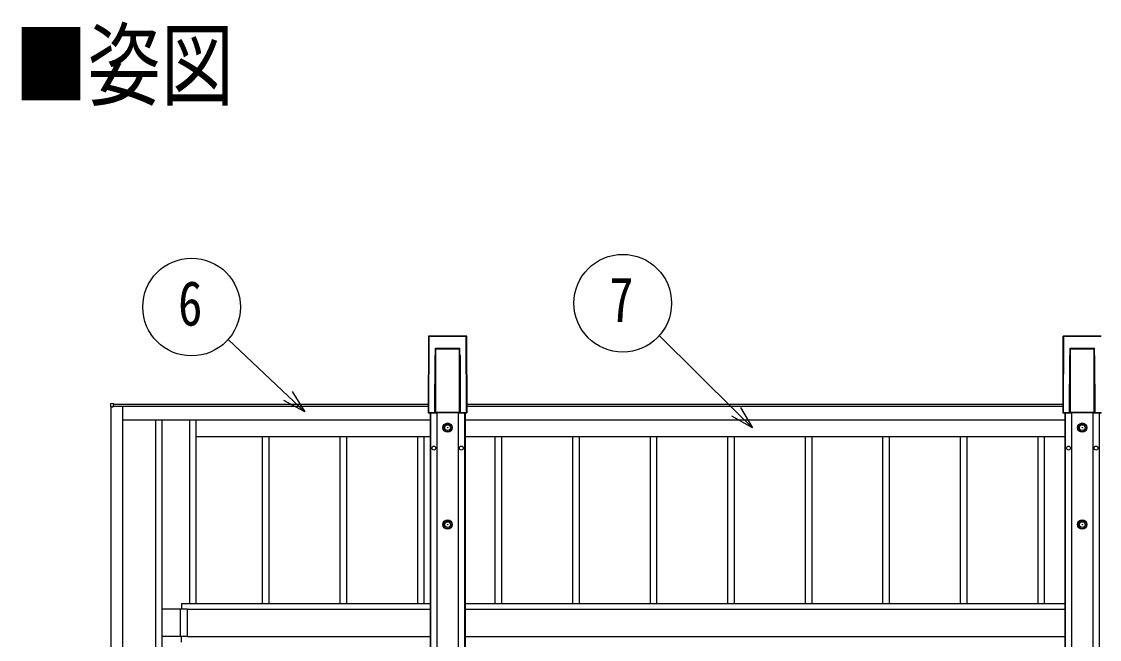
# Model space of a CAD drawing. Units: millimetres, scale not verified. Extents: x -14718 to 14718, y -10397 to 10401.
# Drawn here: x -6224 to -3444, y 1772 to 3365 of the extents above; entities that cross this region are included whole.
import ezdxf
from ezdxf.enums import TextEntityAlignment as Align

# ---------------------------------------------------------------- set-up
doc = ezdxf.new("R2010")
doc.units = ezdxf.units.MM
doc.header["$LTSCALE"] = 50
for name, color, linetype in [('0-2_USER1', 3, 'Continuous'), ('0-6_YKK_A1', 4, 'Continuous'), ('0-7_YKK_D', 6, 'Continuous')]:
    doc.layers.add(name, color=color, linetype=linetype)
doc.styles.add('ＭＳ ゴシック', font='')
doc.styles.get('ＭＳ ゴシック').set_extended_font_data('MS Gothic')

msp = doc.modelspace()

# ---------------------------------------------------------------- linework, layer by layer
at = {"layer": '0-6_YKK_A1'}
for p, q in [((-5174.17, 2553.43), (-5174.8, 2356.29)), ((-5174.32, 2356.77), (-5173.69, 2552.95)), ((-5173.69, 2552.95), (-5174.17, 2553.43)), ((-5174.17, 2553.43), (-5174.17, 2553.43)), ((-5173.19, 2552.93), (-5173.82, 2356.75)), ((-5076.16, 2553.93), (-5173.67, 2553.93)), ((-5173.67, 2553.93), (-5173.19, 2553.45)), ((-5076.16, 2553.93), (-5173.67, 2553.93)), ((-5173.67, 2553.93), (-5173.67, 2553.93)), ((-5173.19, 2553.45), (-5076.64, 2553.45)), ((-5173.19, 2553.45), (-5173.19, 2552.93)), ((-5076.64, 2552.93), (-5173.19, 2552.93)), ((-5076.64, 2553.45), (-5076.16, 2553.93)), ((-5076.64, 2553.45), (-5076.64, 2552.93)), ((-5076.01, 2356.75), (-5076.64, 2552.93)), ((-5076.16, 2553.93), (-5076.16, 2553.93)), ((-5075.66, 2553.43), (-5076.14, 2552.95)), ((-5076.14, 2552.95), (-5075.51, 2356.77)), ((-5075.03, 2356.29), (-5075.66, 2553.43)), ((-5075.03, 2356.29), (-5075.66, 2553.43)), ((-5075.66, 2553.43), (-5075.66, 2553.43)), ((-3537.17, 2553.43), (-3537.8, 2356.29)), ((-3537.32, 2356.77), (-3536.69, 2552.95)), ((-3536.69, 2552.95), (-3537.17, 2553.43)), ((-3537.17, 2553.43), (-3537.17, 2553.43)), ((-3536.19, 2552.93), (-3536.82, 2356.75)), ((-3439.16, 2553.93), (-3536.67, 2553.93)), ((-3536.67, 2553.93), (-3536.19, 2553.45)), ((-3439.16, 2553.93), (-3536.67, 2553.93)), ((-3536.67, 2553.93), (-3536.67, 2553.93)), ((-3536.19, 2553.45), (-3439.64, 2553.45)), ((-3536.19, 2553.45), (-3536.19, 2552.93)), ((-3439.64, 2552.93), (-3536.19, 2552.93)), ((-5157.44, 2356.86), (-5156.97, 2503.64)), ((-5156.47, 2503.61), (-5156.94, 2356.83)), ((-5156.47, 2357.3), (-5156.47, 2503.61)), ((-5093.85, 2520.23), (-5155.98, 2520.23)), ((-5155.98, 2520.23), (-5155.98, 2357.3)), ((-5155.97, 2522.85), (-5093.86, 2522.85)), ((-5093.85, 2357.3), (-5093.85, 2520.23)), ((-5093.36, 2503.61), (-5093.36, 2357.3)), ((-5092.89, 2356.83), (-5093.36, 2503.61)), ((-5092.86, 2503.64), (-5092.39, 2356.86)), ((-3520.44, 2356.86), (-3519.97, 2503.64)), ((-3519.47, 2503.61), (-3519.94, 2356.83)), ((-3519.47, 2357.3), (-3519.47, 2503.61)), ((-3456.85, 2520.23), (-3518.98, 2520.23)), ((-3518.98, 2520.23), (-3518.98, 2357.3)), ((-3518.97, 2522.85), (-3456.86, 2522.85)), ((-3456.85, 2357.3), (-3456.85, 2520.23)), ((-3456.36, 2503.61), (-3456.36, 2357.3)), ((-3455.89, 2356.83), (-3456.36, 2503.61)), ((-3455.86, 2503.64), (-3455.39, 2356.86)), ((-5986.41, 2379.62), (-5993.95, 2379.16)), ((-5993.95, 2371.42), (-5988.23, 2371.42)), ((-5992.91, -744.91), (-5992.91, 2371.42)), ((-5988.23, 2371.42), (-5987.91, 2371.42)), ((-5987.91, 2371.42), (-5987.91, 2372.62)), ((-5962.91, 2372.61), (-5987.91, 2372.61)), ((-5987.41, 2372.61), (-5987.41, 2372.92)), ((-5986.41, 2379.12), (-5986.41, 2379.62)), ((-5986.41, 2373.22), (-5986.41, 2379.12)), ((-5986.41, 2378.11), (-5174.73, 2378.11)), ((-5986.41, 2373.11), (-5174.75, 2373.11)), ((-5984.41, 2373.09), (-5174.75, 2373.09)), ((-5984.41, 2373.09), (-5984.41, 2372.61)), ((-5962.91, -711.6), (-5962.91, 2372.61)), ((-5075.1, 2378.11), (-3537.73, 2378.11)), ((-5075.08, 2373.11), (-3537.75, 2373.11)), ((-5075.08, 2373.09), (-3537.75, 2373.09)), ((-5962.91, 2338.11), (-5169.91, 2338.11)), ((-5877.91, 2338.11), (-5877.91, -711.6)), ((-5861.91, 2338.11), (-5861.91, -711.6)), ((-5790.91, 2338.11), (-5790.91, 1864.34)), ((-5773.91, 2338.11), (-5773.91, 1864.34)), ((-5174.8, 2356.29), (-5174.8, 2356.29)), ((-5173.82, 2356.27), (-5174.3, 2355.79)), ((-5174.3, 2355.79), (-5153.54, 2355.79)), ((-5174.3, 2355.79), (-5153.54, 2355.79)), ((-5174.3, 2355.79), (-5174.3, 2355.79)), ((-5173.82, 2356.75), (-5157.44, 2356.75)), ((-5173.82, 2356.75), (-5173.82, 2356.27)), ((-5156.5, 2356.27), (-5173.82, 2356.27)), ((-5169.91, 2355.79), (-5169.91, -341.14)), ((-5168.71, 2355.79), (-5168.71, -341.14)), ((-5156.94, 2356.83), (-5156.47, 2357.3)), ((-5155.98, 2356.8), (-5156.5, 2356.27)), ((-5155.98, 2357.3), (-5093.85, 2357.3)), ((-5155.98, 2357.3), (-5155.98, 2356.8)), ((-5093.85, 2356.8), (-5155.98, 2356.8)), ((-5153.54, 2355.79), (-5153.29, 2356.68)), ((-5153.29, 2356.68), (-5096.41, 2356.68)), ((-5152.41, 2356.68), (-5152.41, -222.97)), ((-5097.41, 2356.68), (-5097.41, -222.97)), ((-5096.41, 2356.68), (-5096.16, 2355.79)), ((-5096.16, 2355.79), (-5075.53, 2355.79)), ((-5096.16, 2355.79), (-5075.53, 2355.79)), ((-5093.85, 2357.3), (-5093.85, 2356.8)), ((-5093.33, 2356.27), (-5093.85, 2356.8)), ((-5093.36, 2357.3), (-5092.89, 2356.83)), ((-5076.01, 2356.27), (-5093.33, 2356.27)), ((-5092.39, 2356.75), (-5076.01, 2356.75)), ((-5081.11, 2355.79), (-5081.11, -341.14)), ((-5079.91, 2355.79), (-5079.91, -341.14)), ((-5079.91, 2338.11), (-3532.91, 2338.11)), ((-5076.01, 2356.27), (-5076.01, 2356.75)), ((-5075.53, 2355.79), (-5076.01, 2356.27)), ((-5075.53, 2355.79), (-5075.53, 2355.79)), ((-5075.51, 2356.77), (-5075.03, 2356.29)), ((-5075.03, 2356.29), (-5075.03, 2356.29)), ((-3537.8, 2356.29), (-3537.8, 2356.29)), ((-3536.82, 2356.27), (-3537.3, 2355.79)), ((-3537.3, 2355.79), (-3516.54, 2355.79)), ((-3537.3, 2355.79), (-3516.54, 2355.79)), ((-3537.3, 2355.79), (-3537.3, 2355.79)), ((-3536.82, 2356.75), (-3520.44, 2356.75)), ((-3536.82, 2356.75), (-3536.82, 2356.27)), ((-3519.5, 2356.27), (-3536.82, 2356.27)), ((-3532.91, 2355.79), (-3532.91, -341.14)), ((-3531.71, 2355.79), (-3531.71, -341.14)), ((-3519.94, 2356.83), (-3519.47, 2357.3)), ((-3518.98, 2356.8), (-3519.5, 2356.27)), ((-3518.98, 2357.3), (-3456.85, 2357.3)), ((-3518.98, 2357.3), (-3518.98, 2356.8)), ((-3456.85, 2356.8), (-3518.98, 2356.8)), ((-3516.54, 2355.79), (-3516.29, 2356.68)), ((-3516.29, 2356.68), (-3459.41, 2356.68)), ((-3515.41, 2356.68), (-3515.41, -222.97)), ((-3460.41, 2356.68), (-3460.41, -222.97)), ((-3459.41, 2356.68), (-3459.16, 2355.79)), ((-3459.16, 2355.79), (-3438.53, 2355.79)), ((-3459.16, 2355.79), (-3438.53, 2355.79)), ((-3456.85, 2357.3), (-3456.85, 2356.8)), ((-3456.33, 2356.27), (-3456.85, 2356.8)), ((-3456.36, 2357.3), (-3455.89, 2356.83)), ((-3439.01, 2356.27), (-3456.33, 2356.27)), ((-3455.39, 2356.75), (-3439.01, 2356.75)), ((-3444.11, 2355.79), (-3444.11, -341.14)), ((-5773.91, 2295.12), (-5586.81, 2295.12)), ((-5601.91, 1864.34), (-5601.91, 2295.12)), ((-5601.91, 2295.12), (-5386.81, 2295.12)), ((-5584.91, 1864.34), (-5584.91, 2295.12)), ((-5401.91, 1864.34), (-5401.91, 2295.12)), ((-5401.91, 2295.12), (-5186.81, 2295.12)), ((-5384.91, 1864.34), (-5384.91, 2295.12)), ((-5201.91, 1864.34), (-5201.91, 2295.12)), ((-5201.91, 2295.12), (-5169.91, 2295.12)), ((-5184.91, 1864.34), (-5184.91, 2295.12)), ((-5079.91, 2295.12), (-4786.81, 2295.12)), ((-5001.91, 1864.34), (-5001.91, 2295.12)), ((-5001.91, 2295.12), (-4969.91, 2295.12)), ((-4984.91, 1864.34), (-4984.91, 2295.12)), ((-4801.91, 1864.34), (-4801.91, 2295.12)), ((-4801.91, 2295.12), (-4586.81, 2295.12)), ((-4784.91, 1864.34), (-4784.91, 2295.12)), ((-4601.91, 1864.34), (-4601.91, 2295.12)), ((-4601.91, 2295.12), (-4386.81, 2295.12)), ((-4584.91, 1864.34), (-4584.91, 2295.12)), ((-4401.91, 1864.34), (-4401.91, 2295.12)), ((-4401.91, 2295.12), (-4186.81, 2295.12)), ((-4384.91, 1864.34), (-4384.91, 2295.12)), ((-4201.91, 1864.34), (-4201.91, 2295.12)), ((-4201.91, 2295.12), (-3986.81, 2295.12)), ((-4184.91, 1864.34), (-4184.91, 2295.12)), ((-4001.91, 1864.34), (-4001.91, 2295.12)), ((-4001.91, 2295.12), (-3786.81, 2295.12)), ((-3984.91, 1864.34), (-3984.91, 2295.12)), ((-3801.91, 1864.34), (-3801.91, 2295.12)), ((-3801.91, 2295.12), (-3586.81, 2295.12)), ((-3784.91, 1864.34), (-3784.91, 2295.12)), ((-3601.91, 1864.34), (-3601.91, 2295.12)), ((-3601.91, 2295.12), (-3532.91, 2295.12)), ((-3584.91, 1864.34), (-3584.91, 2295.12)), ((-5810.91, 1864.34), (-5810.91, 1849.84)), ((-5810.91, 1864.34), (-5169.91, 1864.34)), ((-5079.91, 1864.34), (-3532.91, 1864.34)), ((-5795.91, 1849.84), (-5861.91, 1849.84)), ((-5795.91, 1849.84), (-5861.91, 1849.84)), ((-5813.41, 1778.84), (-5813.41, 1849.84)), ((-5813.41, 1778.84), (-5813.41, 1849.84)), ((-5795.91, 1778.84), (-5795.91, 1849.84)), ((-5795.91, 1778.84), (-5795.91, 1849.84)), ((-5795.91, 1849.34), (-5169.91, 1849.34)), ((-5079.91, 1849.34), (-3532.91, 1849.34)), ((-5795.91, 1778.84), (-5861.91, 1778.84)), ((-5795.91, 1778.84), (-5861.91, 1778.84)), ((-5810.91, 1764.34), (-5810.91, 1778.84)), ((-5795.91, 1779.34), (-5169.91, 1779.34)), ((-5079.91, 1779.34), (-3532.91, 1779.34))]:
    msp.add_line(p, q, dxfattribs=at)
for points in [[(-5174.17, 2553.43), (-5174.8, 2356.29), (-5174.32, 2356.77)], [(-3537.17, 2553.43), (-3537.8, 2356.29), (-3537.32, 2356.77)], [(-5156.34, 2520.26), (-5156.06, 2522.24), (-5155.98, 2522.81), (-5155.97, 2522.85)], [(-5155.98, 2520.23), (-5156, 2520.23), (-5156.02, 2520.23), (-5156.04, 2520.23), (-5156.07, 2520.23), (-5156.09, 2520.23), (-5156.11, 2520.23), (-5156.13, 2520.23), (-5156.16, 2520.23)], [(-5093.67, 2520.23), (-5093.81, 2522.23), (-5093.86, 2522.8), (-5093.86, 2522.85)], [(-5093.85, 2520.23), (-5093.83, 2520.23), (-5093.81, 2520.23), (-5093.79, 2520.23), (-5093.76, 2520.23), (-5093.74, 2520.23), (-5093.72, 2520.23), (-5093.7, 2520.23), (-5093.67, 2520.23)], [(-3519.34, 2520.26), (-3519.06, 2522.24), (-3518.98, 2522.81), (-3518.97, 2522.85)], [(-3518.98, 2520.23), (-3519, 2520.23), (-3519.02, 2520.23), (-3519.04, 2520.23), (-3519.07, 2520.23), (-3519.09, 2520.23), (-3519.11, 2520.23), (-3519.13, 2520.23), (-3519.16, 2520.23)], [(-3456.67, 2520.23), (-3456.81, 2522.23), (-3456.86, 2522.8), (-3456.86, 2522.85)], [(-3456.85, 2520.23), (-3456.83, 2520.23), (-3456.81, 2520.23), (-3456.79, 2520.23), (-3456.76, 2520.23), (-3456.74, 2520.23), (-3456.72, 2520.23), (-3456.7, 2520.23), (-3456.67, 2520.23)], [(-5994.41, 2378.66), (-5994.41, 2371.42), (-5993.95, 2371.42)], [(-5987.61, 2372.92), (-5986.41, 2372.92), (-5986.41, 2373.22)], [(-5155.98, 2357.3), (-5156.07, 2357.3), (-5156.16, 2357.3), (-5156.24, 2357.3), (-5156.32, 2357.3), (-5156.38, 2357.3), (-5156.43, 2357.3), (-5156.46, 2357.3), (-5156.47, 2357.3)], [(-5093.85, 2357.3), (-5093.76, 2357.3), (-5093.67, 2357.3), (-5093.59, 2357.3), (-5093.51, 2357.3), (-5093.45, 2357.3), (-5093.4, 2357.3), (-5093.37, 2357.3), (-5093.36, 2357.3)], [(-3518.98, 2357.3), (-3519.07, 2357.3), (-3519.16, 2357.3), (-3519.24, 2357.3), (-3519.32, 2357.3), (-3519.38, 2357.3), (-3519.43, 2357.3), (-3519.46, 2357.3), (-3519.47, 2357.3)], [(-3456.85, 2357.3), (-3456.76, 2357.3), (-3456.67, 2357.3), (-3456.59, 2357.3), (-3456.51, 2357.3), (-3456.45, 2357.3), (-3456.4, 2357.3), (-3456.37, 2357.3), (-3456.36, 2357.3)]]:
    msp.add_lwpolyline(points, dxfattribs=at)
for centre, radius in [((-5124.85, 2317.76), 12), ((-5124.85, 2317.76), 10.88), ((-5124.85, 2317.76), 7.48), ((-5124.85, 2317.76), 0.5), ((-3487.85, 2317.76), 12), ((-3487.85, 2317.76), 10.88), ((-3487.85, 2317.76), 7.48), ((-3487.85, 2317.76), 0.5), ((-5160.41, 2265.12), 5), ((-5089.41, 2265.12), 5), ((-3523.41, 2265.12), 5), ((-3452.41, 2265.12), 5), ((-5124.85, 2067.76), 12), ((-5124.85, 2067.76), 10.88), ((-5124.85, 2067.76), 7.48), ((-5124.85, 2067.76), 0.5), ((-3487.85, 2067.76), 12), ((-3487.85, 2067.76), 10.88), ((-3487.85, 2067.76), 7.48), ((-3487.85, 2067.76), 0.5)]:
    msp.add_circle(centre, radius, dxfattribs=at)
for centre, radius, start, end in [((-5173.67, 2553.43), 0.5, 90, 179.81634), ((-5173.67, 2553.43), 0.501, 90.24971, 179.75029), ((-5173.19, 2552.95), 0.501, 90.24971, 179.75029), ((-5173.3, 2555.69), 2.76, 261.80183, 272.1952), ((-5076.64, 2552.95), 0.501, 0.24971, 89.75029), ((-5076.53, 2555.69), 2.76, 267.8048, 278.19817), ((-5076.16, 2553.43), 0.5, 0.18366, 90), ((-5076.16, 2553.43), 0.501, 0.24971, 89.75029), ((-3536.67, 2553.43), 0.5, 90, 179.81634), ((-3536.67, 2553.43), 0.501, 90.24971, 179.75029), ((-3536.19, 2552.95), 0.501, 90.24971, 179.75029), ((-3536.3, 2555.69), 2.76, 261.80183, 272.1952), ((-5156.87, 2500.88), 2.76, 81.80183, 92.1952), ((-5157.55, 2511.25), 9.09, 81.20266, 82.35702), ((-4714.6, 2490.27), 442.57, 175.77814, 176.1178), ((-5392.59, 2479.26), 301.89, 7.80423, 8.30085), ((-5092.28, 2511.25), 9.09, 97.64298, 98.79734), ((-5092.96, 2500.88), 2.76, 87.8048, 98.19817), ((-3519.87, 2500.88), 2.76, 81.80183, 92.1952), ((-3520.55, 2511.25), 9.09, 81.20266, 82.35702), ((-3077.6, 2490.27), 442.57, 175.77814, 176.1178), ((-3755.59, 2479.26), 301.89, 7.80423, 8.30085), ((-3455.28, 2511.25), 9.09, 97.64298, 98.79734), ((-3455.96, 2500.88), 2.76, 87.8048, 98.19817), ((-5993.91, 2378.66), 0.5, 93.5, 180), ((-5987.61, 2372.62), 0.3, 90, 180), ((-5174.3, 2356.29), 0.5, 179.81634, 270), ((-5174.3, 2356.29), 0.501, 180.24971, 269.75029), ((-5173.82, 2356.78), 0.501, 180.24971, 269.75029), ((-5173.93, 2359.5), 2.76, 261.80183, 272.1952), ((-5157.34, 2354.1), 2.76, 81.80183, 92.1952), ((-5157.03, 2353.99), 2.79, 88.18282, 98.39155), ((-5155.97, 2357.3), 0.501, 180.24971, 269.75029), ((-5093.86, 2357.3), 0.501, 270.24971, 359.75029), ((-5092.8, 2353.99), 2.79, 81.60845, 91.81718), ((-5092.49, 2354.1), 2.76, 87.8048, 98.19817), ((-5076.01, 2356.78), 0.501, 270.24971, 359.75029), ((-5075.9, 2359.5), 2.76, 267.8048, 278.19817), ((-5075.53, 2356.29), 0.5, 270, 0.18366), ((-5075.53, 2356.29), 0.501, 270.24971, 359.75029), ((-3537.3, 2356.29), 0.5, 179.81634, 270), ((-3537.3, 2356.29), 0.501, 180.24971, 269.75029), ((-3536.82, 2356.78), 0.501, 180.24971, 269.75029), ((-3536.93, 2359.5), 2.76, 261.80183, 272.1952), ((-3520.34, 2354.1), 2.76, 81.80183, 92.1952), ((-3520.03, 2353.99), 2.79, 88.18282, 98.39155), ((-3518.97, 2357.3), 0.501, 180.24971, 269.75029), ((-3456.86, 2357.3), 0.501, 270.24971, 359.75029), ((-3455.8, 2353.99), 2.79, 81.60845, 91.81718), ((-3455.49, 2354.1), 2.76, 87.8048, 98.19817)]:
    msp.add_arc(centre, radius, start, end, dxfattribs=at)
for centre, major_axis, ratio, start_param, end_param in [((-5155.98, 2502.48), (0, -19.08), 0.052413, 3.5123474, 4.6513024), ((-5155.98, 2502.45), (0, -19.08), 0.026207, 3.5123474, 4.6513024), ((-5152.89, 2520.23), (0, -50), 0.061774, 4.6600291, 4.7123946), ((-5096.94, 2520.23), (0, -50), 0.061774, 1.5707907, 1.6231562), ((-5093.85, 2502.45), (0, -19.08), 0.026207, 1.6318829, 2.7708379), ((-5093.85, 2502.48), (0, -19.08), 0.052413, 1.6318829, 2.7708379), ((-3518.98, 2502.48), (0, -19.08), 0.052413, 3.5123474, 4.6513024), ((-3518.98, 2502.45), (0, -19.08), 0.026207, 3.5123474, 4.6513024), ((-3515.89, 2520.23), (0, -50), 0.061774, 4.6600291, 4.7123946), ((-3459.94, 2520.23), (0, -50), 0.061774, 1.5707907, 1.6231562), ((-3456.85, 2502.45), (0, -19.08), 0.026207, 1.6318829, 2.7708379), ((-3456.85, 2502.48), (0, -19.08), 0.052413, 1.6318829, 2.7708379), ((-5156.44, 2356.86), (-0.543, -0.848), 0.992387, 5.2824884, 5.3922079), ((-5156.5, 2356.77), (0.941, -0.042), 0.529688, 3.2789358, 4.7362857), ((-5156.44, 2356.84), (-0.293, -0.417), 0.981557, 5.3232786, 5.4329981), ((-5156.5, 2356.77), (0.185, -0.478), 0.839234, 4.3937254, 5.8510754), ((-5093.33, 2356.77), (-0.185, -0.478), 0.839234, 0.4321099, 1.8894599), ((-5093.33, 2356.77), (0.941, 0.042), 0.529688, 4.6884922, 6.1458421), ((-5093.39, 2356.84), (0.293, -0.417), 0.981557, 0.8501872, 0.9599067), ((-5093.39, 2356.86), (0.543, -0.848), 0.992387, 0.8909775, 1.0006969), ((-3519.44, 2356.86), (-0.543, -0.848), 0.992387, 5.2824884, 5.3922079), ((-3519.5, 2356.77), (0.941, -0.042), 0.529688, 3.2789358, 4.7362857), ((-3519.44, 2356.84), (-0.293, -0.417), 0.981557, 5.3232786, 5.4329981), ((-3519.5, 2356.77), (0.185, -0.478), 0.839234, 4.3937254, 5.8510754), ((-3456.33, 2356.77), (-0.185, -0.478), 0.839234, 0.4321099, 1.8894599), ((-3456.33, 2356.77), (0.941, 0.042), 0.529688, 4.6884922, 6.1458421), ((-3456.39, 2356.84), (0.293, -0.417), 0.981557, 0.8501872, 0.9599067), ((-3456.39, 2356.86), (0.543, -0.848), 0.992387, 0.8909775, 1.0006969)]:
    msp.add_ellipse(centre, major_axis=major_axis, ratio=ratio, start_param=start_param, end_param=end_param, dxfattribs=at)
at = {"layer": '0-7_YKK_D'}
for points in [[(-5493.3, 2358.42), (-5536.51, 2399.32), (-5690.79, 2545.39)], [(-4338.06, 2316.95), (-4380.35, 2358.81), (-4578.75, 2555.16)], [(-5525.54, 2410.9), (-5493.3, 2358.42), (-5547.47, 2387.75)], [(-4369.14, 2370.14), (-4338.06, 2316.95), (-4391.57, 2347.48)]]:
    msp.add_lwpolyline(points, dxfattribs=at)
for centre in [(-5785.18, 2628.85), (-4673.14, 2638.63)]:
    msp.add_circle(centre, 126, dxfattribs=at)

# ---------------------------------------------------------------- texts
at = {"layer": '0-2_USER1', "style": 'ＭＳ ゴシック', "width": 0.8}
msp.add_text('■姿図', height=173.2, dxfattribs=at).set_placement((-6242.71, 3114.6), align=Align.BOTTOM_LEFT)
at = {"layer": '0-7_YKK_D', "style": 'ＭＳ ゴシック', "width": 0.8}
for s, p in [('7', (-4708.09, 2555.96)), ('6', (-5820.14, 2546.19))]:
    msp.add_text(s, height=115.5, dxfattribs=at).set_placement(p, align=Align.BOTTOM_LEFT)

doc.saveas('drawing.dxf')
